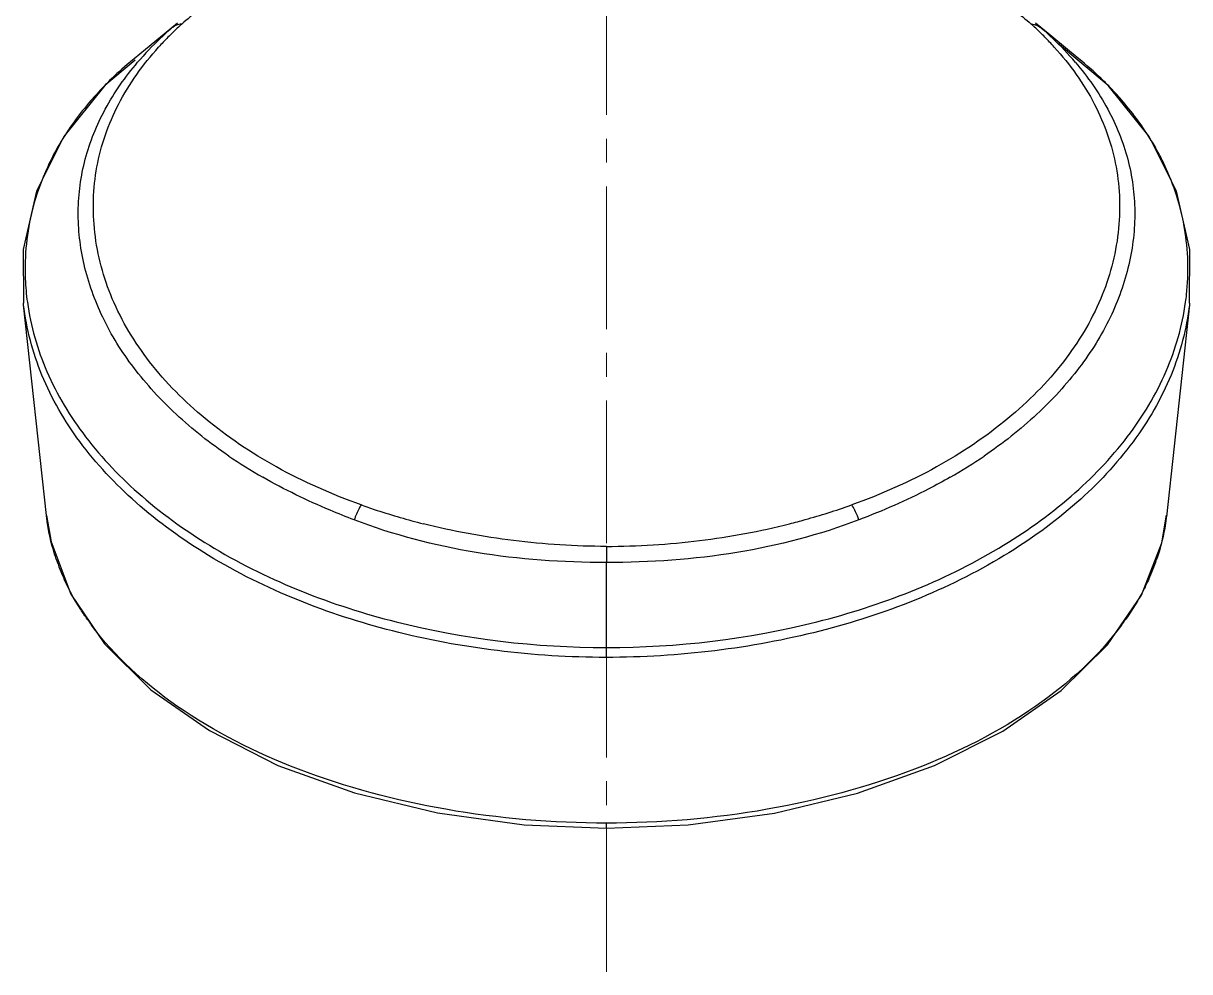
# Model space of a CAD drawing. Header units: millimetres. Extents: x 14295 to 15136, y 4961 to 5556.
# Drawn here: x 14678.1 to 14755.9, y 5223.5 to 5286.7 of the extents above; entities that cross this region are included whole.
import ezdxf

# ---------------------------------------------------------------- set-up
doc = ezdxf.new("R2010")
doc.units = ezdxf.units.MM
doc.linetypes.add('CENTER2', pattern=[28.575, 19.05, -3.175, 3.175, -3.175])
doc.linetypes.add('CENTERX2', pattern=[101.6, 63.5, -12.7, 12.7, -12.7])
doc.layers.add('CENTER', color=1, linetype='CENTERX2', lineweight=15)

msp = doc.modelspace()

# ---------------------------------------------------------------- linework, layer by layer
at = {"linetype": 'Continuous'}
for p, q in [((14688.424, 5286.747), (14687.28, 5285.812)), ((14688.118, 5286.492), (14688.407, 5286.733)), ((14688.288, 5286.6), (14688.119, 5286.493)), ((14746.595, 5285.972), (14745.647, 5286.747)), ((14745.664, 5286.733), (14745.953, 5286.492)), ((14745.783, 5286.6), (14745.952, 5286.493)), ((14747.789, 5284.997), (14746.595, 5285.972)), ((14750.495, 5282.606), (14747.118, 5285.418)), ((14748.54, 5284.384), (14747.789, 5284.997)), ((14683.528, 5282.552), (14683.478, 5282.501)), ((14678.151, 5268.069), (14678.149, 5268.087)), ((14678.162, 5267.972), (14678.151, 5268.069)), ((14679.68, 5253.922), (14678.161, 5267.971)), ((14755.91, 5267.972), (14754.379, 5253.823)), ((14755.922, 5268.087), (14755.909, 5267.972)), ((14679.681, 5253.92), (14679.68, 5253.922)), ((14679.692, 5253.823), (14679.681, 5253.92)), ((14700.734, 5254.595), (14700.671, 5254.617)), ((14733.337, 5254.595), (14733.4, 5254.617)), ((14754.067, 5252.095), (14754.391, 5253.928)), ((14717.035, 5251.854), (14717.036, 5250.78)), ((14717.035, 5244.45), (14717.035, 5250.78)), ((14717.035, 5233.049), (14717.035, 5233.395))]:
    msp.add_line(p, q, dxfattribs=at)
for points in [[(14687.28, 5285.812), (14686.282, 5284.997), (14685.531, 5284.385)], [(14685.605, 5284.295), (14683.577, 5282.607), (14680.835, 5279.201), (14679.027, 5275.55), (14678.141, 5271.661), (14678.151, 5268.069)], [(14755.921, 5268.075), (14755.931, 5271.656), (14755.046, 5275.547), (14753.238, 5279.198), (14750.495, 5282.606)], [(14679.681, 5253.921), (14679.989, 5252.156), (14681.315, 5248.664), (14683.553, 5245.348), (14686.656, 5242.288), (14690.551, 5239.561), (14695.124, 5237.247), (14700.238, 5235.407), (14705.757, 5234.079), (14711.537, 5233.289), (14717.035, 5233.049)], [(14717.035, 5233.049), (14722.477, 5233.284), (14728.249, 5234.067), (14733.782, 5235.392), (14738.906, 5237.23), (14743.469, 5239.53), (14747.349, 5242.234), (14750.457, 5245.276), (14752.717, 5248.59), (14754.067, 5252.095)]]:
    msp.add_lwpolyline(points, dxfattribs=at)
for centre, radius, start, end in [((14703.762, 5269.92), 22.538, 131.90575, 133.96781), ((14730.33, 5270.033), 22.442, 45.87323, 47.938), ((14701.289, 5270.929), 20.389, 130.24058, 133.36112), ((14702.796, 5270.926), 21.142, 133.97239, 136.46231), ((14732.772, 5270.917), 20.404, 46.63904, 49.75957), ((14732.932, 5272.605), 18.782, 43.34098, 46.11119), ((14701.265, 5270.958), 20.351, 133.36964, 139.61134), ((14702.083, 5271.609), 20.154, 136.47289, 137.75295), ((14732.743, 5272.427), 19.042, 41.96429, 43.3402), ((14732.849, 5271), 20.291, 40.36908, 46.63622), ((14733.441, 5265.824), 23.924, 46.08237, 50.86669), ((14699.672, 5266.824), 22.539, 134.98941, 135.747), ((14734.343, 5266.77), 22.616, 43.71372, 46.06677), ((14734.866, 5267.27), 21.894, 41.14285, 43.71475), ((14695.969, 5269.635), 17.877, 149.58347, 151.72816), ((14738.615, 5269.909), 17.296, 25.2833, 28.36623), ((14739.201, 5270.409), 16.616, 352.18075, 353.88338), ((14710.471, 5285.272), 33.128, 235.77796, 240.39613), ((14722.709, 5286.625), 34.747, 299.77525, 304.18091), ((14692.553, 5255.314), 12.948, 186.61362, 186.93182), ((14741.517, 5255.314), 12.949, 353.02241, 353.38635), ((14694.307, 5255.792), 14.77, 198.93413, 204.45497), ((14739.746, 5255.798), 14.789, 335.42926, 340.98719), ((14697.767, 5257.757), 18.758, 215.05849, 216.4895), ((14736.296, 5257.762), 18.767, 323.46166, 324.9445)]:
    msp.add_arc(centre, radius, start, end, dxfattribs=at)
for points, knots in [([(14693.497, 5290.296), (14692.685, 5289.698), (14691.443, 5288.844), (14689.837, 5287.655), (14689.079, 5287.018), (14688.708, 5286.694)], [0, 0, 0, 0, 0.504977, 0.753857, 1, 1, 1, 1]), ([(14740.571, 5290.298), (14741.384, 5289.699), (14743.033, 5288.569), (14744.619, 5287.346), (14745.364, 5286.694)], [0, 0, 0, 0, 0.504851, 1, 1, 1, 1]), ([(14688.707, 5286.694), (14688.669, 5286.693), (14688.526, 5286.684), (14688.384, 5286.646), (14688.288, 5286.6)], [0, 0, 0, 0, 0.261986, 1, 1, 1, 1]), ([(14745.364, 5286.694), (14745.402, 5286.693), (14745.545, 5286.684), (14745.687, 5286.646), (14745.783, 5286.6)], [0, 0, 0, 0, 0.261998, 1, 1, 1, 1]), ([(14700.671, 5254.617), (14698.73, 5255.321), (14695.065, 5256.928), (14690.265, 5260.148), (14686.483, 5263.936), (14683.914, 5268.192), (14682.7, 5272.703), (14682.825, 5277.22), (14684.333, 5281.517), (14686.123, 5284.006), (14687.167, 5285.16)], [0, 0, 0, 0, 0.154274, 0.297583, 0.429514, 0.551102, 0.664779, 0.773852, 0.883735, 1, 1, 1, 1]), ([(14746.903, 5285.16), (14747.947, 5284.006), (14749.738, 5281.517), (14751.246, 5277.221), (14751.37, 5272.703), (14750.158, 5268.193), (14747.588, 5263.936), (14743.809, 5260.147), (14739.006, 5256.931), (14735.342, 5255.318), (14733.4, 5254.617)], [0, 0, 0, 0, 0.116257, 0.226143, 0.335199, 0.448875, 0.570459, 0.702399, 0.845703, 1, 1, 1, 1]), ([(14685.531, 5284.382), (14685.373, 5284.253), (14684.755, 5283.736), (14684.163, 5283.19), (14683.737, 5282.765)], [0, 0, 0, 0, 0.253413, 1, 1, 1, 1]), ([(14691.84, 5257.88), (14690.607, 5258.724), (14688.327, 5260.527), (14685.456, 5263.631), (14683.346, 5267.009), (14682.074, 5270.565), (14681.655, 5274.18), (14682.135, 5277.75), (14683.515, 5281.152), (14684.945, 5283.183), (14685.764, 5284.145)], [0, 0, 0, 0, 0.145444, 0.281695, 0.409472, 0.530296, 0.646187, 0.760341, 0.877055, 1, 1, 1, 1]), ([(14748.309, 5284.142), (14749.127, 5283.18), (14750.558, 5281.15), (14751.936, 5277.748), (14752.417, 5274.178), (14751.995, 5270.563), (14750.724, 5267.007), (14748.614, 5263.63), (14745.744, 5260.527), (14743.464, 5258.724), (14742.231, 5257.88)], [0, 0, 0, 0, 0.122957, 0.239661, 0.353821, 0.469714, 0.590538, 0.718318, 0.854561, 1, 1, 1, 1]), ([(14683.478, 5282.501), (14683.192, 5282.205), (14682.107, 5281.021), (14681.155, 5279.714), (14680.552, 5278.686)], [0, 0, 0, 0, 0.256989, 1, 1, 1, 1]), ([(14753.834, 5278.127), (14753.666, 5278.438), (14752.942, 5279.688), (14752.071, 5280.852), (14751.353, 5281.674)], [0, 0, 0, 0, 0.24467, 1, 1, 1, 1]), ([(14680.224, 5278.102), (14680.062, 5277.801), (14679.457, 5276.593), (14678.998, 5275.311), (14678.75, 5274.334)], [0, 0, 0, 0, 0.253455, 1, 1, 1, 1]), ([(14755.722, 5268.638), (14755.879, 5270.106), (14755.796, 5273.103), (14754.886, 5275.958), (14754.254, 5277.296)], [0, 0, 0, 0, 0.499334, 1, 1, 1, 1]), ([(14678.75, 5274.334), (14678.367, 5272.829), (14678.151, 5270.723), (14678.339, 5268.653), (14678.411, 5268.135)], [0, 0, 0, 0, 0.747902, 1, 1, 1, 1]), ([(14717.011, 5244.45), (14714.59, 5244.451), (14709.789, 5244.747), (14700.719, 5246.43), (14692.388, 5249.691), (14685.655, 5254.542), (14681.829, 5258.61), (14679.212, 5263.113), (14678.346, 5266.368), (14678.161, 5267.971)], [0, 0, 0, 0, 0.147854, 0.292859, 0.562835, 0.684907, 0.797387, 0.901411, 1, 1, 1, 1]), ([(14678.411, 5268.135), (14678.629, 5266.551), (14679.553, 5263.347), (14682.221, 5258.934), (14686.058, 5254.957), (14692.751, 5250.217), (14703.214, 5246.173), (14712.322, 5245.106), (14717.035, 5245.106)], [0, 0, 0, 0, 0.098916, 0.203294, 0.316157, 0.438459, 0.708357, 1, 1, 1, 1]), ([(14755.91, 5267.972), (14755.725, 5266.367), (14754.857, 5263.11), (14752.237, 5258.603), (14748.405, 5254.533), (14741.662, 5249.68), (14733.32, 5246.421), (14724.24, 5244.743), (14719.434, 5244.449), (14717.011, 5244.45)], [0, 0, 0, 0, 0.098576, 0.202593, 0.315075, 0.437156, 0.707155, 0.85216, 1, 1, 1, 1]), ([(14717.035, 5245.106), (14721.75, 5245.106), (14730.861, 5246.173), (14741.328, 5250.221), (14748.021, 5254.964), (14751.857, 5258.943), (14754.523, 5263.359), (14755.445, 5266.564), (14755.662, 5268.148)], [0, 0, 0, 0, 0.291664, 0.561566, 0.683863, 0.796717, 0.901086, 1, 1, 1, 1]), ([(14700.205, 5253.624), (14699.667, 5253.828), (14697.582, 5254.659), (14695.556, 5255.642), (14694.106, 5256.467)], [0, 0, 0, 0, 0.256298, 1, 1, 1, 1]), ([(14739.965, 5256.467), (14739.49, 5256.197), (14737.516, 5255.129), (14735.454, 5254.224), (14733.866, 5253.624)], [0, 0, 0, 0, 0.243567, 1, 1, 1, 1]), ([(14700.671, 5254.617), (14700.625, 5254.543), (14700.443, 5254.225), (14700.297, 5253.887), (14700.205, 5253.624)], [0, 0, 0, 0, 0.238353, 1, 1, 1, 1]), ([(14700.734, 5254.595), (14701.067, 5254.48), (14702.416, 5254.025), (14703.784, 5253.625), (14704.824, 5253.362)], [0, 0, 0, 0, 0.247061, 1, 1, 1, 1]), ([(14729.247, 5253.362), (14729.596, 5253.45), (14730.972, 5253.815), (14732.331, 5254.246), (14733.337, 5254.595)], [0, 0, 0, 0, 0.252438, 1, 1, 1, 1]), ([(14733.866, 5253.624), (14733.835, 5253.713), (14733.705, 5254.055), (14733.543, 5254.385), (14733.4, 5254.617)], [0, 0, 0, 0, 0.257067, 1, 1, 1, 1]), ([(14680.336, 5250.999), (14680.259, 5251.225), (14679.976, 5252.124), (14679.785, 5253.053), (14679.7, 5253.751)], [0, 0, 0, 0, 0.253421, 1, 1, 1, 1]), ([(14717.035, 5250.78), (14714.128, 5250.779), (14708.4, 5251.161), (14702.826, 5252.619), (14700.205, 5253.624)], [0, 0, 0, 0, 0.508775, 1, 1, 1, 1]), ([(14717.035, 5251.854), (14714.962, 5251.85), (14710.85, 5252.116), (14706.796, 5252.858), (14704.824, 5253.362)], [0, 0, 0, 0, 0.504644, 1, 1, 1, 1]), ([(14733.866, 5253.624), (14731.245, 5252.619), (14725.671, 5251.161), (14719.943, 5250.779), (14717.035, 5250.78)], [0, 0, 0, 0, 0.491225, 1, 1, 1, 1]), ([(14717.035, 5251.854), (14719.109, 5251.857), (14723.223, 5252.105), (14727.273, 5252.867), (14729.247, 5253.362)], [0, 0, 0, 0, 0.504663, 1, 1, 1, 1]), ([(14754.37, 5253.741), (14754.341, 5253.509), (14754.201, 5252.574), (14753.96, 5251.654), (14753.728, 5250.98)], [0, 0, 0, 0, 0.247284, 1, 1, 1, 1]), ([(14682.412, 5246.982), (14682.26, 5247.199), (14681.682, 5248.061), (14681.181, 5248.974), (14680.862, 5249.677)], [0, 0, 0, 0, 0.256147, 1, 1, 1, 1]), ([(14753.196, 5249.649), (14753.092, 5249.421), (14752.643, 5248.497), (14752.105, 5247.618), (14751.659, 5246.983)], [0, 0, 0, 0, 0.244456, 1, 1, 1, 1]), ([(14717.035, 5233.395), (14713.448, 5233.395), (14706.451, 5233.977), (14696.702, 5236.557), (14688.539, 5240.632), (14684.242, 5244.498), (14682.686, 5246.602)], [0, 0, 0, 0, 0.283775, 0.552263, 0.793047, 1, 1, 1, 1]), ([(14751.375, 5246.589), (14749.818, 5244.487), (14745.521, 5240.624), (14737.359, 5236.554), (14727.614, 5233.976), (14720.621, 5233.395), (14717.035, 5233.395)], [0, 0, 0, 0, 0.206991, 0.447789, 0.71626, 1, 1, 1, 1])]:
    msp.add_open_spline(points, degree=3, knots=knots, dxfattribs=at)
at = {"layer": 'CENTER', "color": 1, "linetype": 'CENTER2', "ltscale": 0.5}
msp.add_line((14717.046, 5223.483), (14717.046, 5376.741), dxfattribs=at)

doc.saveas('drawing.dxf')
